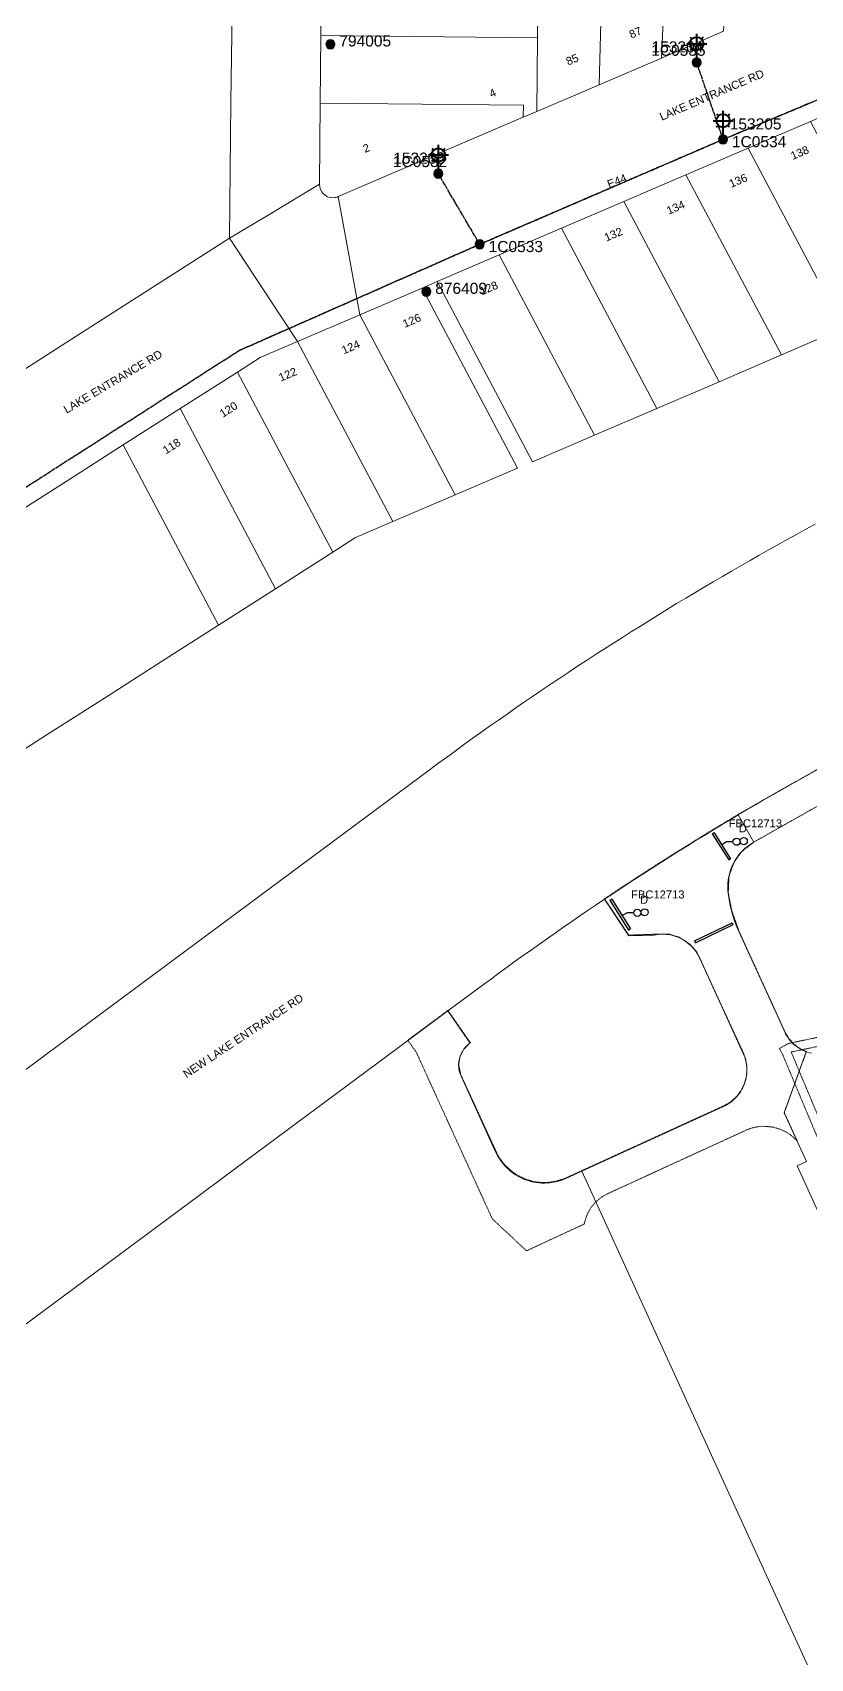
# Model space of a CAD drawing. Header units: metres. Extents: x 300268 to 302887, y 6172399 to 6173904.
# Drawn here: x 300669.3 to 300844.4, y 6172898.4 to 6173264.3 of the extents above; entities that cross this region are included whole.
import ezdxf
from ezdxf.enums import TextEntityAlignment as Align

# ---------------------------------------------------------------- set-up
doc = ezdxf.new("R2010")
doc.units = ezdxf.units.M
for name, pattern in [('Cable Exist OH', [1, 1, 0]), ('HIDDEN', [0.375, 0.25, -0.125]), ('HIDDEN2', [0.1875, 0.125, -0.0625])]:
    doc.linetypes.add(name, pattern=pattern)
doc.layers.get('0').update_dxf_attribs({"color": 6})
for name, color, linetype, lineweight in [('Cadastre Buildings_SP_EXT', 9, 'Continuous', 5), ('Cadastre Land Parcels_SP_EXT', 9, 'Continuous', 5), ('Cadastre Other Property_SP_EXT', 9, 'HIDDEN', 5), ('Cadastre Roads_SP_EXT', 9, 'Continuous', 5)]:
    doc.layers.add(name, color=color, linetype=linetype, lineweight=lineweight)
for name, color, linetype in [('Duct_SP_EXT', 7, 'Continuous'), ('Equip_SP_SL_EXT', 7, 'Continuous'), ('Mains_LV_EXT', 7, 'Continuous'), ('Mains_SL_EXT', 7, 'Continuous'), ('Mains_TR_EXT', 7, 'Continuous'), ('SupportsOH_SP_TR_HV_LV_SL_EXT', 7, 'Continuous')]:
    doc.layers.add(name, color=color, linetype=linetype)
doc.styles.add('iecARIAL', font='arial.ttf', dxfattribs={"height": 2})
doc.styles.add('POLE_LABEL', font='arial.ttf')
doc.styles.get("Standard").update_dxf_attribs({"font": 'arial.ttf'})

# ---------------------------------------------------------------- blocks, each defined once
blk = doc.blocks.new('DUCT_EXT')
blk.add_circle((0, 0.8), 0.8)
at = {"flags": 1}
blk.add_attdef('Z', (0, 0), '', height=0.2, dxfattribs=at)
at = {"flags": 9}
for tag, p in [('DUCT_CODE', (0, 0)), ('XSECT_TYPE', (0, -0.2)), ('STATE', (0, -0.6)), ('FB_REFERENCE', (0, -0.4)), ('NOTES', (0, -0.8))]:
    blk.add_attdef(tag, text='', height=0.2, dxfattribs=at).set_placement(p, align=Align.MIDDLE_LEFT)
blk = doc.blocks.new('SL_LANTERN_EXT')
at = {"lineweight": 40}
for p, q in [((-2.25, 4.22), (2.25, 4.22)), ((-1.46, 5.68), (-1.06, 5.28)), ((0, 1.97), (0, 6.47)), ((1.46, 5.68), (1.06, 5.28)), ((-1.46, 2.76), (-1.06, 3.16)), ((0, 0), (0, 2.72)), ((1.46, 2.76), (1.06, 3.16))]:
    blk.add_line(p, q, dxfattribs=at)
blk.add_circle((0, 4.22), 1.5, dxfattribs=at)
at = {"style": 'iecARIAL', "flags": 8}
blk.add_attdef('ASSET_NUM', (1.5, 1.5), '', height=2.5, dxfattribs=at)
for tag, p, height, flags in [('OPERATING_VOLTAGE', (0.98, -1.65), 0.2, 9), ('ORIENTATION', (0.98, -1.85), 0.2, 9), ('OWNED_BY', (0.98, -2.05), 0.2, 9), ('STATE', (0.98, -2.25), 0.2, 9), ('CONSTRUCTED_VOLTAGE', (0.98, -0.65), 0.2, 9), ('CONTROL_TYPE', (0.98, -0.85), 0.2, 9), ('LANTERN_PURPOSE', (0.98, -1.05), 0.2, 9), ('LANTERN_TYPE', (0.98, -1.25), 0.2, 9), ('NO_PHASES', (0.98, -1.45), 0.2, 9), ('USAGE', (0.98, -2.45), 0.2, 9), ('CEXIST', (0.98, -2.65), 0.2, 9), ('CNEW', (0.98, -2.85), 0.2, 9), ('CNUMBER', (0.98, -3.05), 0.2, 9), ('CREMOVE', (0.98, -3.25), 0.2, 9), ('CREPLACE', (0.98, -3.45), 0.2, 9), ('LKINGHEIGHT', (0.98, -3.65), 0.2, 9), ('LBRACKET', (0.98, -3.85), 0.2, 9), ('LNUMBER', (2.18, -3.25), 2.5, 8), ('LBRACKETVOCAB', (0.98, -4.05), 0.2, 9), ('LCATEGORY', (0.98, -4.25), 0.2, 9), ('LCHARGE1', (0.98, -4.45), 0.2, 9), ('LCHARGE1PERCENT', (0.98, -4.65), 0.2, 9), ('LCHARGE2', (0.98, -4.85), 0.2, 9), ('LCHARGE2PERCENT', (0.98, -5.05), 0.2, 9), ('LCHARGE3', (0.98, -5.25), 0.2, 9), ('LCHARGE3PERCENT', (0.98, -5.45), 0.2, 9), ('LEXIST', (0.98, -5.65), 0.2, 9), ('LLAMP', (0.98, -5.85), 0.2, 9), ('LLAMPVOCAB', (0.98, -6.05), 0.2, 9), ('LMAST', (0.98, -6.25), 0.2, 9), ('LMASTVOCAB', (0.98, -6.45), 0.2, 9), ('LNEW', (0.98, -6.65), 0.2, 9), ('LANTNUMBER', (0.98, -6.85), 0.2, 9), ('LOUTREACH', (0.98, -7.25), 0.2, 9), ('LOUTREACHVOCAB', (0.98, -7.45), 0.2, 9), ('STREETNAME', (0.98, -9.25), 0.2, 9), ('SUBURB', (0.98, -9.45), 0.2, 1), ('LRATECODE', (0.98, -7.65), 0.2, 9), ('LREMOVE', (0.98, -7.85), 0.2, 9), ('LREPLACE', (0.98, -8.05), 0.2, 9), ('LTYPE', (0.98, -8.25), 0.2, 9), ('LTYPEVOCAB', (0.98, -8.45), 0.2, 9), ('LEGEND', (0.98, -8.65), 0.2, 9), ('LOCATION', (0.98, -8.85), 0.2, 9), ('NOTES', (0.98, -9.05), 0.2, 9)]:
    blk.add_attdef(tag, p, '', height=height, dxfattribs=dict(flags=flags))
blk = doc.blocks.new('POLE_EXT')
blk.add_hatch(color=256).paths.add_polyline_path([(-1, 0, 1), (1, 0, 1)])
blk.add_lwpolyline([(-1, 0, 1), (1, 0, 1)], format="xyb", close=True)
for tag, height, flags, p in [('pNumber', 2.5, 8, (-17.84, 2.07)), ('OWNED_BY', 0.2, 9, (1.35, -0.4)), ('SPECIAL_USE', 0.2, 9, (1.35, -0.8)), ('STATE', 0.2, 9, (1.35, -1)), ('cLV', 0.2, 9, (1.35, -1.4)), ('hDepth', 0.2, 9, (1.35, -1.6)), ('hDia', 0.2, 9, (1.35, -1.8)), ('cHV', 0.2, 9, (1.35, -2)), ('cLinedev', 0.2, 9, (1.35, -3.4)), ('PARENT', 0.2, 9, (1.35, -0.6)), ('USAGE', 0.2, 9, (1.35, -1.2)), ('LBRACKET', 0.2, 9, (1.35, -2.2)), ('LExisting', 0.2, 9, (1.35, -2.4)), ('LANTNUMBER', 0.2, 9, (1.35, -2.6)), ('LOther', 0.2, 9, (1.35, -2.8)), ('LRemove', 0.2, 9, (1.35, -3)), ('LEGEND', 0.2, 9, (1.35, -3.2)), ('LOCATION', 0.2, 9, (1.35, -3.6)), ('pExisting', 0.2, 9, (1.35, -3.8)), ('pFooting', 0.2, 9, (1.35, -4.4)), ('pNew', 0.2, 9, (1.35, -4.6)), ('pRelocate', 0.2, 9, (1.35, -5)), ('pRemove', 0.2, 9, (1.35, -5.2)), ('pReplace', 0.2, 9, (1.35, -5.4)), ('pStay', 0.2, 9, (1.35, -5.6)), ('pType', 0.2, 9, (1.35, -5.8)), ('cspan', 0.2, 9, (1.35, -6)), ('STREETNAME', 0.2, 9, (1.35, -6.2)), ('SUBURB', 0.2, 9, (1.35, -6.4)), ('OPERATED_BY', 0.2, 9, (1.36, -7.01)), ('PFNUMBER', 0.2, 9, (1.35, -4)), ('NEWPFNUMBER', 0.2, 9, (1.35, -4.2)), ('NOTES', 0.2, 9, (1.35, -6.6)), ('MAINTAINED_BY', 0.2, 9, (1.36, -6.81))]:
    blk.add_attdef(tag, text='', height=height, dxfattribs=dict(flags=flags)).set_placement(p, align=Align.MIDDLE_LEFT)
at = {"style": 'POLE_LABEL'}
for tag, height, flags, p in [('STRUCTURE_PLANT_NUMBER', 0.2, 9, (1.35, 0.03)), ('ASSET_NUM', 2.5, 8, (2, 2)), ('STREET_CODE', 0.2, 9, (1.35, -0.2))]:
    blk.add_attdef(tag, text='', height=height, dxfattribs=dict(at, flags=flags)).set_placement(p, align=Align.MIDDLE_LEFT)
at = {"flags": 1}
blk.add_attdef('Z', (1.35, -7.33), '', height=0.2, dxfattribs=at)

msp = doc.modelspace()

# ---------------------------------------------------------------- linework, layer by layer
at = {"layer": 'Cadastre Buildings_SP_EXT', "linetype": 'Continuous'}
msp.add_lwpolyline([(300809.8, 6173179.68), (300788.34, 6173220.23), (300774.33, 6173214.22), (300795.79, 6173173.67), (300809.8, 6173179.68)], close=True, dxfattribs=at)
at = {"layer": 'Cadastre Land Parcels_SP_EXT', "linetype": 'Continuous'}
for points in [[(300810.81, 6173258.51), (300813.92, 6173327.14), (300798.76, 6173325.59), (300796.81, 6173252.5), (300810.81, 6173258.51)], [(300824.82, 6173264.52), (300829.08, 6173328.7), (300813.92, 6173327.14), (300810.81, 6173258.51), (300824.82, 6173264.52)], [(300796.81, 6173252.5), (300798.76, 6173325.59), (300783.59, 6173324.05), (300783.44, 6173308.81), (300783.28, 6173293.57), (300783.13, 6173278.33), (300782.97, 6173263.09), (300782.8, 6173246.49), (300796.81, 6173252.5)], [(300783.13, 6173278.33), (300734.36, 6173278.82), (300734.21, 6173263.58), (300782.97, 6173263.09), (300783.13, 6173278.33)], [(300782.8, 6173246.49), (300782.97, 6173263.09), (300734.21, 6173263.58), (300734.05, 6173248.34), (300779.77, 6173247.88), (300779.74, 6173245.18), (300782.8, 6173246.49)], [(300737.37, 6173227.1), (300737.52, 6173227.13), (300737.82, 6173227.21), (300738.11, 6173227.32), (300779.74, 6173245.18), (300779.77, 6173247.88), (300734.05, 6173248.34), (300733.87, 6173230.15), (300733.92, 6173229.53), (300734.1, 6173228.94), (300734.39, 6173228.39), (300734.68, 6173228.03), (300735.15, 6173227.62), (300735.55, 6173227.38), (300735.99, 6173227.21), (300736.44, 6173227.1), (300736.9, 6173227.07), (300737.37, 6173227.1)], [(300865.83, 6173203.71), (300844.37, 6173244.26), (300830.36, 6173238.25), (300851.82, 6173197.7), (300865.83, 6173203.71)], [(300851.82, 6173197.7), (300830.36, 6173238.25), (300816.35, 6173232.24), (300837.81, 6173191.7), (300851.82, 6173197.7)], [(300837.81, 6173191.7), (300816.35, 6173232.24), (300802.34, 6173226.23), (300823.81, 6173185.69), (300837.81, 6173191.7)], [(300823.81, 6173185.69), (300802.34, 6173226.23), (300788.34, 6173220.23), (300809.8, 6173179.68), (300823.81, 6173185.69)], [(300795.79, 6173173.67), (300774.33, 6173214.22), (300760.32, 6173208.21), (300781.78, 6173167.67), (300795.79, 6173173.67)], [(300778.41, 6173166.22), (300756.95, 6173206.76), (300742.94, 6173200.76), (300764.4, 6173160.21), (300778.41, 6173166.22)], [(300764.4, 6173160.21), (300742.94, 6173200.76), (300728.94, 6173194.75), (300750.4, 6173154.2), (300764.4, 6173160.21)], [(300741.99, 6173150.6), (300750.4, 6173154.2), (300728.94, 6173194.75), (300720.53, 6173191.14), (300715.39, 6173187.86), (300736.85, 6173147.31), (300741.99, 6173150.6)], [(300736.85, 6173147.31), (300715.39, 6173187.86), (300702.54, 6173179.65), (300724, 6173139.11), (300736.85, 6173147.31)], [(300724, 6173139.11), (300702.54, 6173179.65), (300689.7, 6173171.45), (300711.16, 6173130.9), (300724, 6173139.11)], [(300803.47, 6173061.04), (300798.01, 6173069.23), (300796.16, 6173067.99), (300794.32, 6173066.75), (300792.48, 6173065.5), (300790.65, 6173064.24), (300788.82, 6173062.98), (300787, 6173061.72), (300785.18, 6173060.44), (300783.36, 6173059.16), (300781.55, 6173057.88), (300779.74, 6173056.59), (300777.94, 6173055.29), (300776.14, 6173053.99), (300774.34, 6173052.68), (300772.55, 6173051.36), (300770.77, 6173050.04), (300762.77, 6173044.12), (300767.78, 6173036.87), (300767.61, 6173036.75), (300767.36, 6173036.55), (300767.13, 6173036.35), (300766.9, 6173036.13), (300766.69, 6173035.89), (300766.48, 6173035.65), (300766.3, 6173035.4), (300766.12, 6173035.14), (300765.96, 6173034.87), (300765.81, 6173034.59), (300765.68, 6173034.3), (300765.56, 6173034.01), (300765.46, 6173033.71), (300765.37, 6173033.41), (300765.3, 6173033.11), (300765.25, 6173032.8), (300765.21, 6173032.49), (300765.19, 6173032.17), (300765.18, 6173031.86), (300765.2, 6173031.55), (300765.23, 6173031.23), (300765.27, 6173030.92), (300765.33, 6173030.62), (300765.41, 6173030.31), (300765.5, 6173030.01), (300765.61, 6173029.72), (300765.73, 6173029.43), (300773.52, 6173012.4), (300773.79, 6173011.84), (300774.1, 6173011.29), (300774.44, 6173010.75), (300774.8, 6173010.24), (300775.19, 6173009.74), (300775.59, 6173009.28), (300776.01, 6173008.84), (300776.45, 6173008.42), (300776.95, 6173008), (300777.47, 6173007.61), (300778, 6173007.26), (300778.54, 6173006.93), (300779.09, 6173006.64), (300779.66, 6173006.37), (300780.25, 6173006.13), (300780.84, 6173005.93), (300781.45, 6173005.76), (300782.06, 6173005.62), (300782.68, 6173005.51), (300783.3, 6173005.43), (300783.93, 6173005.39), (300784.56, 6173005.38), (300785.19, 6173005.41), (300785.81, 6173005.46), (300786.44, 6173005.55), (300787.04, 6173005.67), (300787.63, 6173005.81), (300788.21, 6173005.99), (300788.7, 6173006.17), (300789.3, 6173006.43), (300792.89, 6173008.06), (300824.79, 6173022.64), (300825.21, 6173022.85), (300825.63, 6173023.08), (300826.03, 6173023.33), (300826.41, 6173023.6), (300826.78, 6173023.89), (300827.15, 6173024.21), (300827.5, 6173024.55), (300827.83, 6173024.92), (300828.15, 6173025.3), (300828.43, 6173025.68), (300828.69, 6173026.07), (300828.92, 6173026.48), (300829.14, 6173026.89), (300829.33, 6173027.32), (300829.51, 6173027.78), (300829.67, 6173028.25), (300829.79, 6173028.69), (300829.89, 6173029.14), (300829.97, 6173029.59), (300830.02, 6173030.08), (300830.04, 6173030.57), (300830.04, 6173031.03), (300830.02, 6173031.48), (300829.98, 6173031.94), (300829.91, 6173032.42), (300829.81, 6173032.9), (300829.7, 6173033.33), (300829.57, 6173033.75), (300829.41, 6173034.16), (300829.23, 6173034.57), (300819.43, 6173056.01), (300819.25, 6173056.37), (300819.02, 6173056.8), (300818.77, 6173057.21), (300818.49, 6173057.6), (300818.2, 6173057.98), (300817.89, 6173058.34), (300817.57, 6173058.69), (300817.22, 6173059.01), (300816.86, 6173059.32), (300816.48, 6173059.62), (300816.08, 6173059.89), (300815.65, 6173060.15), (300815.21, 6173060.39), (300814.75, 6173060.6), (300814.29, 6173060.8), (300813.81, 6173060.96), (300813.36, 6173061.09), (300812.89, 6173061.2), (300812.42, 6173061.28), (300811.93, 6173061.34), (300811.44, 6173061.37), (300810.94, 6173061.38), (300810.45, 6173061.36), (300810, 6173061.33), (300809.56, 6173061.27), (300809.11, 6173061.18), (300808.68, 6173061.07), (300803.47, 6173061.04)]]:
    msp.add_lwpolyline(points, close=True, dxfattribs=at)
for points in [[(300851.82, 6173197.7), (300837.81, 6173191.7), (300823.81, 6173185.69), (300809.8, 6173179.68), (300795.79, 6173173.67), (300781.78, 6173167.67), (300760.32, 6173208.21), (300756.95, 6173206.76), (300778.41, 6173166.22), (300764.4, 6173160.21), (300750.4, 6173154.2), (300741.99, 6173150.6), (300736.85, 6173147.31), (300724, 6173139.11), (300711.16, 6173130.9), (300698.31, 6173122.7), (300685.47, 6173114.49), (300672.62, 6173106.29), (300659.78, 6173098.08)], [(300586.27, 6172970.5), (300758.58, 6173098.32), (300760.51, 6173099.75), (300762.44, 6173101.17), (300764.38, 6173102.58), (300766.32, 6173103.98), (300768.26, 6173105.38), (300770.21, 6173106.78), (300772.17, 6173108.16), (300774.13, 6173109.54), (300776.09, 6173110.92), (300778.06, 6173112.28), (300780.03, 6173113.64), (300782.01, 6173115), (300783.99, 6173116.34), (300785.98, 6173117.68), (300787.97, 6173119.02), (300789.97, 6173120.34), (300791.97, 6173121.66), (300793.97, 6173122.98), (300795.98, 6173124.29), (300797.99, 6173125.59), (300800.01, 6173126.88), (300802.03, 6173128.17), (300804.06, 6173129.45), (300806.09, 6173130.72), (300808.12, 6173131.99), (300810.16, 6173133.25), (300812.2, 6173134.5), (300814.25, 6173135.75), (300816.3, 6173136.99), (300818.36, 6173138.22), (300820.42, 6173139.45), (300822.48, 6173140.67), (300824.55, 6173141.88), (300826.62, 6173143.09), (300828.69, 6173144.29), (300830.77, 6173145.48), (300832.85, 6173146.66), (300834.94, 6173147.84), (300837.03, 6173149.01), (300839.13, 6173150.18), (300841.23, 6173151.34), (300843.33, 6173152.49), (300845.43, 6173153.63)], [(300890.88, 6173123.79), (300841.82, 6173096.14), (300839.85, 6173095.03), (300837.88, 6173093.91), (300835.92, 6173092.78), (300833.96, 6173091.65), (300832, 6173090.51), (300830.05, 6173089.36), (300828.1, 6173088.21), (300831.58, 6173082.06), (300831.25, 6173081.88), (300830.79, 6173081.58), (300830.18, 6173081.14), (300829.75, 6173080.78), (300829.33, 6173080.4), (300828.93, 6173080.01), (300828.56, 6173079.59), (300828.19, 6173079.15), (300827.76, 6173078.56), (300827.35, 6173077.93), (300827.09, 6173077.43), (300826.82, 6173076.9), (300826.59, 6173076.35), (300826.38, 6173075.79), (300826.19, 6173075.22), (300826.04, 6173074.64), (300825.93, 6173074.09), (300825.84, 6173073.53), (300825.79, 6173072.97), (300825.75, 6173072.38), (300825.75, 6173071.79), (300825.78, 6173071.2), (300825.84, 6173070.61), (300826.06, 6173069.09), (300826.36, 6173067.57), (300826.74, 6173066.08), (300827.21, 6173064.61), (300827.72, 6173063.22), (300828.3, 6173061.86), (300838.58, 6173039.39), (300838.78, 6173038.98), (300839, 6173038.58), (300839.24, 6173038.2), (300839.49, 6173037.83), (300839.77, 6173037.48), (300840.07, 6173037.14), (300840.38, 6173036.82), (300840.71, 6173036.52), (300841.06, 6173036.23), (300841.42, 6173035.97), (300841.8, 6173035.72), (300842.18, 6173035.49), (300842.58, 6173035.29), (300843, 6173035.1), (300843.42, 6173034.94), (300843.76, 6173034.82), (300844.16, 6173034.7), (300844.56, 6173034.61)], [(300892.62, 6172897.18), (300841.37, 6173009.25), (300843.45, 6173010.2), (300838.44, 6173021.18), (300843.42, 6173034.94), (300843, 6173035.1), (300842.58, 6173035.29), (300842.18, 6173035.49), (300841.8, 6173035.72), (300841.42, 6173035.97), (300841.06, 6173036.23), (300840.71, 6173036.52), (300840.38, 6173036.82), (300840.07, 6173037.14), (300839.77, 6173037.48), (300839.49, 6173037.83), (300839.24, 6173038.2), (300839, 6173038.58), (300838.78, 6173038.98), (300838.58, 6173039.39), (300828.3, 6173061.86), (300828.3, 6173061.86), (300827.72, 6173063.22), (300827.21, 6173064.61), (300826.74, 6173066.08), (300826.36, 6173067.57), (300826.06, 6173069.09), (300825.84, 6173070.61), (300825.78, 6173071.2), (300825.75, 6173071.79), (300825.75, 6173072.38), (300825.79, 6173072.97), (300825.84, 6173073.53), (300825.93, 6173074.09), (300826.04, 6173074.64), (300826.19, 6173075.22), (300826.38, 6173075.79), (300826.59, 6173076.35), (300826.82, 6173076.9), (300827.09, 6173077.43), (300827.35, 6173077.93), (300827.76, 6173078.56), (300828.19, 6173079.15), (300828.56, 6173079.59), (300828.93, 6173080.01), (300829.33, 6173080.4), (300829.75, 6173080.78), (300830.18, 6173081.14), (300830.79, 6173081.58), (300831.25, 6173081.88), (300831.58, 6173082.06), (300828.1, 6173088.21), (300826.19, 6173087.07), (300824.29, 6173085.92), (300822.39, 6173084.77), (300820.49, 6173083.61), (300818.59, 6173082.45), (300816.7, 6173081.28), (300814.81, 6173080.1), (300812.93, 6173078.92), (300811.05, 6173077.73), (300809.18, 6173076.53), (300807.3, 6173075.33), (300805.44, 6173074.12), (300803.57, 6173072.91), (300801.71, 6173071.69), (300799.86, 6173070.46), (300798.01, 6173069.23), (300803.47, 6173061.04), (300808.68, 6173061.07), (300809.11, 6173061.18), (300809.56, 6173061.27), (300810, 6173061.33), (300810.45, 6173061.36), (300810.94, 6173061.38), (300811.44, 6173061.37), (300811.93, 6173061.34), (300812.42, 6173061.28), (300812.89, 6173061.2), (300813.36, 6173061.09), (300813.81, 6173060.96), (300814.29, 6173060.8), (300814.75, 6173060.6), (300815.21, 6173060.39), (300815.65, 6173060.15), (300816.08, 6173059.89), (300816.48, 6173059.62), (300816.86, 6173059.32), (300817.22, 6173059.01), (300817.57, 6173058.69), (300817.89, 6173058.34), (300818.2, 6173057.98), (300818.49, 6173057.6), (300818.77, 6173057.21), (300819.02, 6173056.8), (300819.25, 6173056.37), (300819.43, 6173056.01), (300829.23, 6173034.57), (300829.41, 6173034.16), (300829.57, 6173033.75), (300829.7, 6173033.33), (300829.81, 6173032.9), (300829.91, 6173032.42), (300829.98, 6173031.94), (300830.02, 6173031.48), (300830.04, 6173031.03), (300830.04, 6173030.57), (300830.02, 6173030.08), (300829.97, 6173029.59), (300829.89, 6173029.14), (300829.79, 6173028.69), (300829.67, 6173028.25), (300829.51, 6173027.78), (300829.33, 6173027.32), (300829.14, 6173026.89), (300828.92, 6173026.48), (300828.69, 6173026.07), (300828.43, 6173025.68), (300828.15, 6173025.3), (300827.83, 6173024.92), (300827.5, 6173024.55), (300827.15, 6173024.21), (300826.78, 6173023.89), (300826.41, 6173023.6), (300826.03, 6173023.33), (300825.63, 6173023.08), (300825.21, 6173022.85), (300824.79, 6173022.64), (300792.89, 6173008.06), (300822.79, 6172942.66), (300849.47, 6172884.31)], [(300844.56, 6173034.61), (300844.16, 6173034.7), (300843.76, 6173034.82), (300843.42, 6173034.94), (300838.44, 6173021.18), (300843.45, 6173010.2), (300841.37, 6173009.25), (300892.62, 6172897.18)]]:
    msp.add_lwpolyline(points, dxfattribs=at)
at = {"layer": 'Cadastre Other Property_SP_EXT', "linetype": 'HIDDEN2'}
for points in [[(300869.03, 6173111.59), (300828.11, 6173088.34), (300820.97, 6173084.03), (300813.64, 6173079.49), (300808.06, 6173075.94), (300803, 6173072.65), (300798.02, 6173069.36), (300803.5, 6173061.16), (300809.66, 6173061.38), (300812.67, 6173061.35), (300814.87, 6173060.68), (300817.21, 6173059.16), (300818.81, 6173057.3), (300829.26, 6173034.68), (300829.79, 6173033.18), (300830.03, 6173031.82), (300830.07, 6173030.71), (300829.93, 6173029.34), (300829.59, 6173028.03), (300828.93, 6173026.55), (300828.09, 6173025.3), (300826.92, 6173024.09), (300825.84, 6173023.3), (300824.82, 6173022.75), (300789.09, 6173006.43), (300786.84, 6173005.74), (300785.18, 6173005.52), (300783.32, 6173005.55), (300781.93, 6173005.77), (300780.27, 6173006.25), (300777.95, 6173007.42), (300775.69, 6173009.32), (300774.13, 6173011.4), (300765.64, 6173029.83), (300765.22, 6173031.98), (300765.47, 6173033.75), (300766.31, 6173035.49), (300767.81, 6173036.98), (300762.79, 6173044.24), (300753.76, 6173037.54), (300755.66, 6173034.8), (300772.76, 6172997.34), (300780.46, 6172990.14), (300793.45, 6172996.16), (300793.85, 6172997.67), (300794.35, 6172998.82), (300794.96, 6172999.83), (300795.54, 6173000.58), (300796.11, 6173001.19), (300796.78, 6173001.78), (300797.59, 6173002.37), (300798.78, 6173003.02), (300830.16, 6173017.41), (300831.29, 6173017.8), (300832.71, 6173018.09), (300834.1, 6173018.16), (300835.96, 6173017.96), (300837.35, 6173017.57), (300838.63, 6173017.01), (300840.03, 6173016.11), (300841.37, 6173014.87), (300838.47, 6173021.22), (300843.45, 6173034.97), (300842.58, 6173035.34), (300841.62, 6173035.89), (300840.52, 6173036.77), (300839.43, 6173038.02), (300838.64, 6173039.36), (300828.34, 6173061.9), (300826.64, 6173066.66), (300825.86, 6173070.78), (300826.03, 6173074.46), (300827.19, 6173077.61), (300828.94, 6173080.01), (300831.62, 6173082.1), (300874.87, 6173106.54)], [(300912.77, 6172885.58), (300897.79, 6172909.94), (300852.91, 6173004.2), (300840.02, 6173034.88), (300853.94, 6173037.78), (300910.69, 6173063.73), (300910.69, 6173063.73), (300909.89, 6173065.56), (300853.34, 6173039.71), (300839.42, 6173036.81), (300837.38, 6173035.66), (300838.04, 6173034.43), (300851.08, 6173003.39), (300896.03, 6172908.98), (300910.05, 6172884.28)]]:
    msp.add_lwpolyline(points, dxfattribs=at)
at = {"layer": 'Cadastre Roads_SP_EXT', "linetype": 'Continuous'}
for p, q in [((300824.82, 6173264.52), (300810.81, 6173258.51)), ((300810.81, 6173258.51), (300796.81, 6173252.5)), ((300844.37, 6173244.26), (300879.01, 6173259.12)), ((300796.81, 6173252.5), (300782.8, 6173246.49)), ((300782.8, 6173246.49), (300779.74, 6173245.18)), ((300779.74, 6173245.18), (300738.11, 6173227.32)), ((300830.36, 6173238.25), (300844.37, 6173244.26)), ((300816.35, 6173232.24), (300830.36, 6173238.25)), ((300802.34, 6173226.23), (300816.35, 6173232.24)), ((300738.11, 6173227.32), (300742.94, 6173200.76)), ((300788.34, 6173220.23), (300802.34, 6173226.23)), ((300774.33, 6173214.22), (300788.34, 6173220.23)), ((300760.32, 6173208.21), (300774.33, 6173214.22)), ((300742.94, 6173200.76), (300756.95, 6173206.76)), ((300756.95, 6173206.76), (300760.32, 6173208.21)), ((300756.95, 6173206.76), (300756.95, 6173206.76))]:
    msp.add_line(p, q, dxfattribs=at)
for points in [[(300714.27, 6173279.03), (300714.12, 6173263.79), (300713.96, 6173248.55), (300713.81, 6173233.31), (300713.66, 6173217.96), (300722.31, 6173223.18), (300722.31, 6173223.18), (300733.87, 6173230.15), (300734.05, 6173248.34), (300734.21, 6173263.58), (300734.36, 6173278.82)], [(300845.43, 6173153.63), (300843.33, 6173152.49), (300841.23, 6173151.34), (300839.13, 6173150.18), (300837.03, 6173149.01), (300834.94, 6173147.84), (300832.85, 6173146.66), (300830.77, 6173145.48), (300828.69, 6173144.29), (300826.62, 6173143.09), (300824.55, 6173141.88), (300822.48, 6173140.67), (300820.42, 6173139.45), (300818.36, 6173138.22), (300816.3, 6173136.99), (300814.25, 6173135.75), (300812.2, 6173134.5), (300810.16, 6173133.25), (300808.12, 6173131.99), (300806.09, 6173130.72), (300804.06, 6173129.45), (300802.03, 6173128.17), (300800.01, 6173126.88), (300797.99, 6173125.59), (300795.98, 6173124.29), (300793.97, 6173122.98), (300791.97, 6173121.66), (300789.97, 6173120.34), (300787.97, 6173119.02), (300785.98, 6173117.68), (300783.99, 6173116.34), (300782.01, 6173115), (300780.03, 6173113.64), (300778.06, 6173112.28), (300776.09, 6173110.92), (300774.13, 6173109.54), (300772.17, 6173108.16), (300770.21, 6173106.78), (300768.26, 6173105.38), (300766.32, 6173103.98), (300764.38, 6173102.58), (300762.44, 6173101.17), (300760.51, 6173099.75), (300758.58, 6173098.32), (300586.27, 6172970.5)], [(300613.7, 6172933.58), (300706.78, 6173002.59), (300712.42, 6173006.77), (300751.62, 6173035.86), (300762.77, 6173044.12), (300770.77, 6173050.04), (300772.55, 6173051.36), (300774.34, 6173052.68), (300776.14, 6173053.99), (300777.94, 6173055.29), (300779.74, 6173056.59), (300781.55, 6173057.88), (300783.36, 6173059.16), (300785.18, 6173060.44), (300787, 6173061.72), (300788.82, 6173062.98), (300790.65, 6173064.24), (300792.48, 6173065.5), (300794.32, 6173066.75), (300796.16, 6173067.99), (300798.01, 6173069.23), (300799.86, 6173070.46), (300801.71, 6173071.69), (300803.57, 6173072.91), (300805.44, 6173074.12), (300807.3, 6173075.33), (300809.18, 6173076.53), (300811.05, 6173077.73), (300812.93, 6173078.92), (300814.81, 6173080.1), (300816.7, 6173081.28), (300818.59, 6173082.45), (300820.49, 6173083.61), (300822.39, 6173084.77), (300824.29, 6173085.92), (300826.19, 6173087.07), (300828.1, 6173088.21), (300830.05, 6173089.36), (300832, 6173090.51), (300833.96, 6173091.65), (300835.92, 6173092.78), (300837.88, 6173093.91), (300839.85, 6173095.03), (300841.82, 6173096.14), (300890.88, 6173123.79)]]:
    msp.add_lwpolyline(points, dxfattribs=at)
msp.add_lwpolyline([(300651.17, 6173146.84), (300664.01, 6173155.04), (300676.86, 6173163.24), (300689.7, 6173171.45), (300702.54, 6173179.65), (300715.39, 6173187.86), (300720.53, 6173191.14), (300728.94, 6173194.75), (300713.66, 6173217.96), (300678.88, 6173195.77), (300667.56, 6173188.54), (300664.49, 6173186.58), (300626.29, 6173162.18), (300638.32, 6173138.63), (300651.17, 6173146.84)], close=True, dxfattribs=at)
at = {"layer": 'Duct_SP_EXT'}
for p, q in [((300822.27, 6173083.95), (300822.47, 6173084.08)), ((300822.27, 6173083.95), (300825.98, 6173078.1)), ((300822.67, 6173084.2), (300822.47, 6173084.08)), ((300822.67, 6173084.2), (300826.39, 6173078.36)), ((300825.98, 6173078.1), (300826.18, 6173078.23)), ((300826.39, 6173078.36), (300826.18, 6173078.23)), ((300799.25, 6173069), (300799.45, 6173069.13)), ((300799.25, 6173069), (300803.42, 6173062.32)), ((300799.65, 6173069.26), (300799.45, 6173069.13)), ((300799.65, 6173069.26), (300803.83, 6173062.58)), ((300818.28, 6173059.88), (300826.73, 6173063.96)), ((300818.49, 6173059.45), (300826.94, 6173063.53)), ((300826.73, 6173063.96), (300826.83, 6173063.75)), ((300826.94, 6173063.53), (300826.83, 6173063.75)), ((300803.42, 6173062.32), (300803.63, 6173062.45)), ((300803.83, 6173062.58), (300803.63, 6173062.45)), ((300818.28, 6173059.88), (300818.39, 6173059.66)), ((300818.49, 6173059.45), (300818.39, 6173059.66))]:
    msp.add_line(p, q, dxfattribs=at)
for points in [[(300826.72, 6173082.17), (300825.44, 6173082.17), (300824.56, 6173081.54)], [(300804.4, 6173066.17), (300803.12, 6173066.17), (300802.12, 6173065.65)]]:
    msp.add_lwpolyline(points, dxfattribs=at)
at = {"layer": 'Mains_LV_EXT', "linetype": 'Cable Exist OH'}
for points in [[(300824.69, 6173240.19), (300876.42, 6173261.87)], [(300769.94, 6173216.6), (300824.69, 6173240.19)], [(300716.03, 6173192.8), (300769.94, 6173216.6)]]:
    msp.add_lwpolyline(points, dxfattribs=at)
at = {"layer": 'Mains_SL_EXT', "linetype": 'Cable Exist OH'}
for points in [[(300824.69, 6173240.19), (300876.42, 6173261.87)], [(300824.69, 6173240.19), (300818.76, 6173257.52)], [(300769.94, 6173216.6), (300824.69, 6173240.19)], [(300769.94, 6173216.6), (300760.63, 6173232.48)], [(300716.03, 6173192.8), (300769.94, 6173216.6)]]:
    msp.add_lwpolyline(points, dxfattribs=at)
at = {"layer": 'Mains_TR_EXT', "linetype": 'Cable Exist OH'}
msp.add_lwpolyline([(301629.74, 6173393.69), (301593.39, 6173388.04), (301489.64, 6173372.16), (301384.47, 6173357.64), (301262.19, 6173340.02), (301183.45, 6173326.44), (301113.68, 6173316.36), (301062.5, 6173309.86), (301010.14, 6173303.47), (300958.62, 6173297.12), (300907.32, 6173290.67), (300876.42, 6173261.87), (300824.69, 6173240.19), (300769.94, 6173216.6), (300716.03, 6173192.8), (300646.2, 6173148.05), (300608.39, 6173122.99), (300572.55, 6173086.91)], dxfattribs=at)

# ---------------------------------------------------------------- block references
at = {"layer": 'Duct_SP_EXT', "rotation": 90}
for p in [(300828.52, 6173082.18), (300830.15, 6173082.31), (300806.19, 6173066.18), (300807.83, 6173066.31)]:
    msp.add_blockref('DUCT_EXT', p, dxfattribs=at)
at = {"layer": 'Equip_SP_SL_EXT'}
ref = msp.add_blockref('SL_LANTERN_EXT', (300818.76, 6173257.52), dxfattribs=at)
ref.add_attrib('ASSET_NUM', '153204', dxfattribs={"layer": '0', "height": 2.5, "style": 'iecARIAL'}).set_placement((300820.26, 6173259.02), align=Align.BOTTOM_RIGHT)
ref = msp.add_blockref('SL_LANTERN_EXT', (300824.69, 6173240.19), dxfattribs=at)
ref.add_attrib('ASSET_NUM', '153205', dxfattribs={"layer": '0', "height": 2.5, "style": 'iecARIAL'}).set_placement((300826.19, 6173241.69), align=Align.BOTTOM_LEFT)
ref = msp.add_blockref('SL_LANTERN_EXT', (300760.63, 6173232.48), dxfattribs=at)
ref.add_attrib('ASSET_NUM', '153206', dxfattribs={"layer": '0', "height": 2.5, "style": 'iecARIAL'}).set_placement((300762.13, 6173233.98), align=Align.BOTTOM_RIGHT)
at = {"layer": 'SupportsOH_SP_TR_HV_LV_SL_EXT'}
ref = msp.add_blockref('POLE_EXT', (300736.34, 6173261.61), dxfattribs=at)
ref.add_attrib('ASSET_NUM', '794005', dxfattribs={"layer": '0', "height": 2.5, "style": 'POLE_LABEL'}).set_placement((300738.34, 6173262.36), align=Align.MIDDLE_LEFT)
ref = msp.add_blockref('POLE_EXT', (300818.76, 6173257.52), dxfattribs=at)
ref.add_attrib('ASSET_NUM', '1C0535', dxfattribs={"layer": '0', "height": 2.5, "style": 'POLE_LABEL'}).set_placement((300820.76, 6173258.27), align=Align.BOTTOM_RIGHT)
ref = msp.add_blockref('POLE_EXT', (300824.69, 6173240.19), dxfattribs=at)
ref.add_attrib('ASSET_NUM', '1C0534', dxfattribs={"layer": '0', "height": 2.5, "style": 'POLE_LABEL'}).set_placement((300826.69, 6173240.94), align=Align.TOP_LEFT)
ref = msp.add_blockref('POLE_EXT', (300760.63, 6173232.48), dxfattribs=at)
ref.add_attrib('ASSET_NUM', '1C0532', dxfattribs={"layer": '0', "height": 2.5, "style": 'POLE_LABEL'}).set_placement((300762.63, 6173233.23), align=Align.BOTTOM_RIGHT)
ref = msp.add_blockref('POLE_EXT', (300769.94, 6173216.6), dxfattribs=at)
ref.add_attrib('ASSET_NUM', '1C0533', dxfattribs={"layer": '0', "height": 2.5, "style": 'POLE_LABEL'}).set_placement((300771.94, 6173217.35), align=Align.TOP_LEFT)
ref = msp.add_blockref('POLE_EXT', (300757.91, 6173205.95), dxfattribs=at)
ref.add_attrib('ASSET_NUM', '876409', dxfattribs={"layer": '0', "height": 2.5, "style": 'POLE_LABEL'}).set_placement((300759.91, 6173206.7), align=Align.MIDDLE_LEFT)

# ---------------------------------------------------------------- texts
at = {"layer": 'Cadastre Land Parcels_SP_EXT'}
for s, rotation, p in [('87', 23.2541, (300804.05, 6173262.87)), ('85', 23.3132, (300789.83, 6173256.79)), ('4', 22.6141, (300772.53, 6173249.54)), ('2', 23.2155, (300744.12, 6173237.14)), ('138', 23.0739, (300840.37, 6173235.57)), ('136', 23.0568, (300826.51, 6173229.28)), ('134', 23.1489, (300812.45, 6173223.23)), ('132', 23.1908, (300798.43, 6173217.19)), ('128', 23.028, (300770.4, 6173205.11)), ('126', 23.24, (300753.07, 6173197.78)), ('124', 23.1074, (300739.33, 6173191.83)), ('122', 22.9247, (300725.15, 6173185.68)), ('120', 32.6098, (300712.13, 6173177.54)), ('118', 32.5417, (300699.32, 6173169.3))]:
    msp.add_text(s, height=1.8, rotation=rotation, dxfattribs=at).set_placement(p)
at = {"layer": 'Cadastre Roads_SP_EXT'}
for s, rotation, p in [('LAKE ENTRANCE RD', 23.272, (300810.89, 6173244.38)), ('LAKE ENTRANCE RD', 30.7463, (300676.98, 6173178.47)), ('NEW LAKE ENTRANCE RD', 33.5957, (300703.93, 6173028.95))]:
    msp.add_text(s, height=1.8, rotation=rotation, dxfattribs=at).set_placement(p)
at = {"layer": 'Duct_SP_EXT'}
for s, p in [('FBC12713', (300825.95, 6173085.43)), ('D', (300828.25, 6173084.3)), ('FBC12713', (300804, 6173069.42)), ('D', (300806.01, 6173068.23))]:
    msp.add_text(s, height=1.8, dxfattribs=at).set_placement(p)
at = {"layer": 'Mains_LV_EXT'}
msp.add_text('E44', height=1.8, rotation=22.0578, dxfattribs=at).set_placement((300799.07, 6173229.17))

doc.saveas('drawing.dxf')
